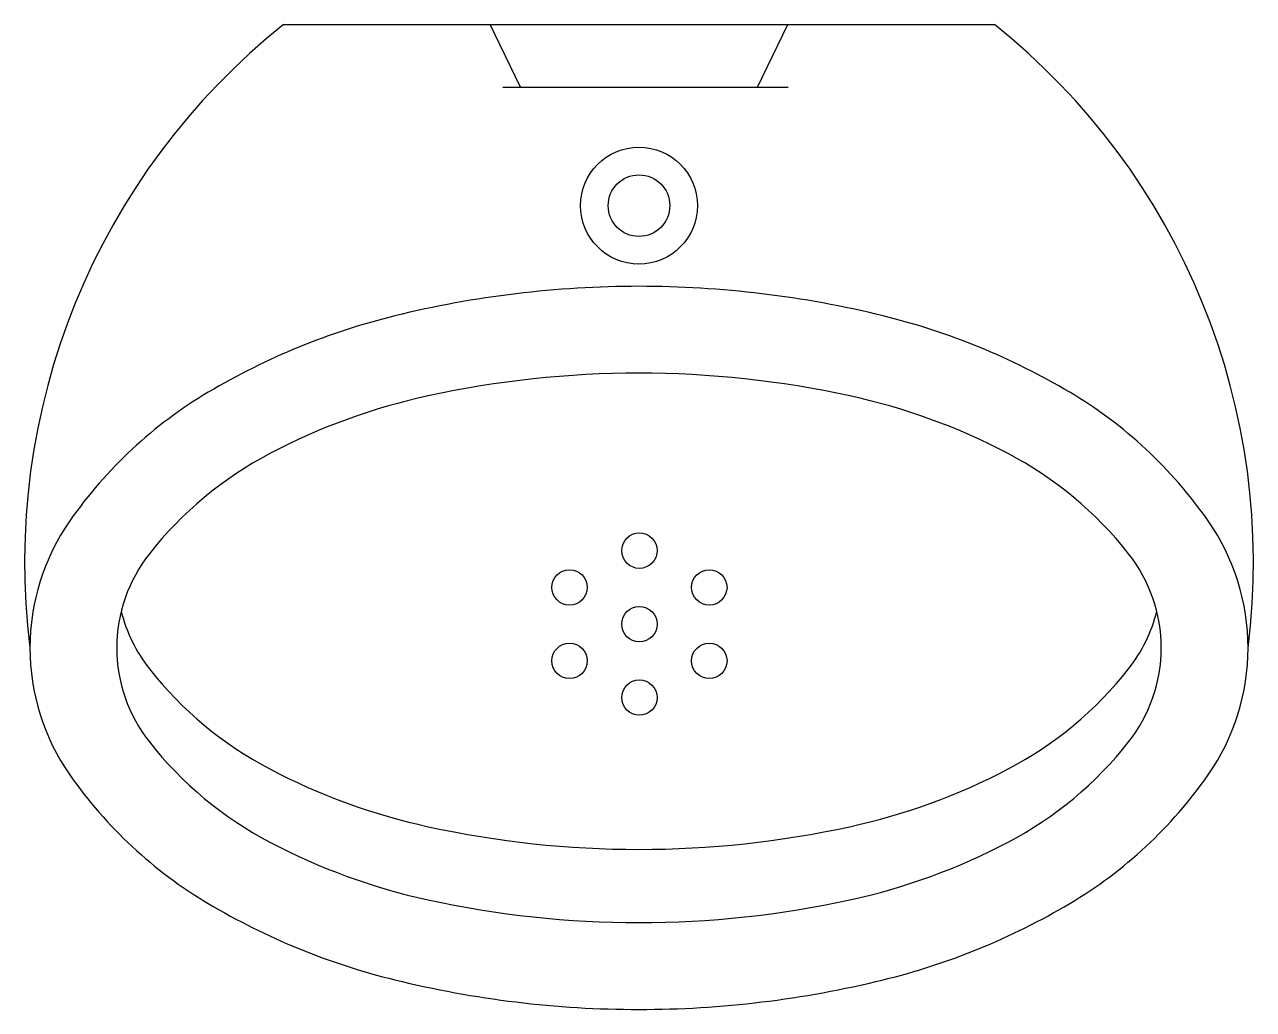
# Model space of a CAD drawing. Extents: x -824.947 to -824.593, y 502.764 to 503.047.
import ezdxf

# ---------------------------------------------------------------- set-up
doc = ezdxf.new("R2010")
doc.units = 0
doc.header["$LTSCALE"] = 50
doc.header["$MEASUREMENT"] = 0
doc.layers.add('A-PECAS', color=2, linetype='CONTINUOUS')

msp = doc.modelspace()

# ---------------------------------------------------------------- linework, layer by layer
at = {"layer": 'A-PECAS'}
msp.add_line((-824.87209, 503.04699), (-824.66753, 503.04699), dxfattribs=at)
at = {"layer": 'A-PECAS', "color": 1}
for p, q in [((-824.80388, 503.02894), (-824.81269, 503.04699)), ((-824.73574, 503.02894), (-824.72693, 503.04699)), ((-824.80901, 503.02894), (-824.72686, 503.02894))]:
    msp.add_line(p, q, dxfattribs=at)
for points in [[(-824.5945, 502.8676, 0.153507), (-824.60599, 502.90416, 0.106866), (-824.64584, 502.94118, 0.073782), (-824.69953, 502.96315, 0.060343), (-824.76981, 502.97166, 0.060343), (-824.84009, 502.96315, 0.073782), (-824.89377, 502.94118, 0.106866), (-824.93363, 502.90416, 0.153507), (-824.94512, 502.8676, 0.153507)], [(-824.91884, 502.87813, 0.10642), (-824.91074, 502.86159, 0.105262), (-824.8761, 502.83276, 0.067526), (-824.83046, 502.81614, 0.053679), (-824.76981, 502.80961, 0.053679), (-824.70916, 502.81614, 0.067526), (-824.66352, 502.83276, 0.105262), (-824.62888, 502.86159, 0.10642), (-824.62078, 502.87813, 0.168335)]]:
    msp.add_lwpolyline(points, format="xyb", dxfattribs=at)
msp.add_lwpolyline([(-824.92012, 502.8676, 0.168335), (-824.91074, 502.84052, 0.105262), (-824.8761, 502.8117, 0.067526), (-824.83046, 502.79507, 0.053679), (-824.76981, 502.78854, 0.053679), (-824.70916, 502.79507, 0.067526), (-824.66352, 502.8117, 0.105262), (-824.62888, 502.84052, 0.168335), (-824.6195, 502.8676, 0.168335), (-824.62888, 502.89468, 0.105262), (-824.66352, 502.92351, 0.067526), (-824.70916, 502.94013, 0.053679), (-824.76981, 502.94666, 0.053679), (-824.83046, 502.94013, 0.067526), (-824.8761, 502.92351, 0.105262), (-824.91074, 502.89468, 0.168335)], format="xyb", close=True, dxfattribs=at)
at = {"layer": 'A-PECAS'}
msp.add_lwpolyline([(-824.94512, 502.8676, 0.153507), (-824.93363, 502.83104, 0.106866), (-824.89377, 502.79402, 0.073782), (-824.84009, 502.77206, 0.060343), (-824.76981, 502.76354, 0.060343), (-824.69953, 502.77206, 0.073782), (-824.64584, 502.79402, 0.106866), (-824.60599, 502.83104, 0.153507), (-824.5945, 502.8676, 0.153507)], format="xyb", dxfattribs=at)
msp.add_circle((-824.76981, 502.99488), 0.01682, dxfattribs=at)
at = {"layer": 'A-PECAS', "color": 1}
for centre, radius in [((-824.76981, 502.99488), 0.00886), ((-824.76969, 502.89558), 0.0051), ((-824.7898, 502.885), 0.0051), ((-824.74958, 502.885), 0.0051), ((-824.76969, 502.87443), 0.0051), ((-824.7898, 502.86386), 0.0051), ((-824.74958, 502.86386), 0.0051), ((-824.76969, 502.85329), 0.0051)]:
    msp.add_circle(centre, radius, dxfattribs=at)
at = {"layer": 'A-PECAS'}
for centre, start, end in [((-824.74865, 502.89218), 128.5668, 187.1291), ((-824.79097, 502.89218), 352.8709, 51.4332)]:
    msp.add_arc(centre, 0.19801, start, end, dxfattribs=at)

doc.saveas('drawing.dxf')
